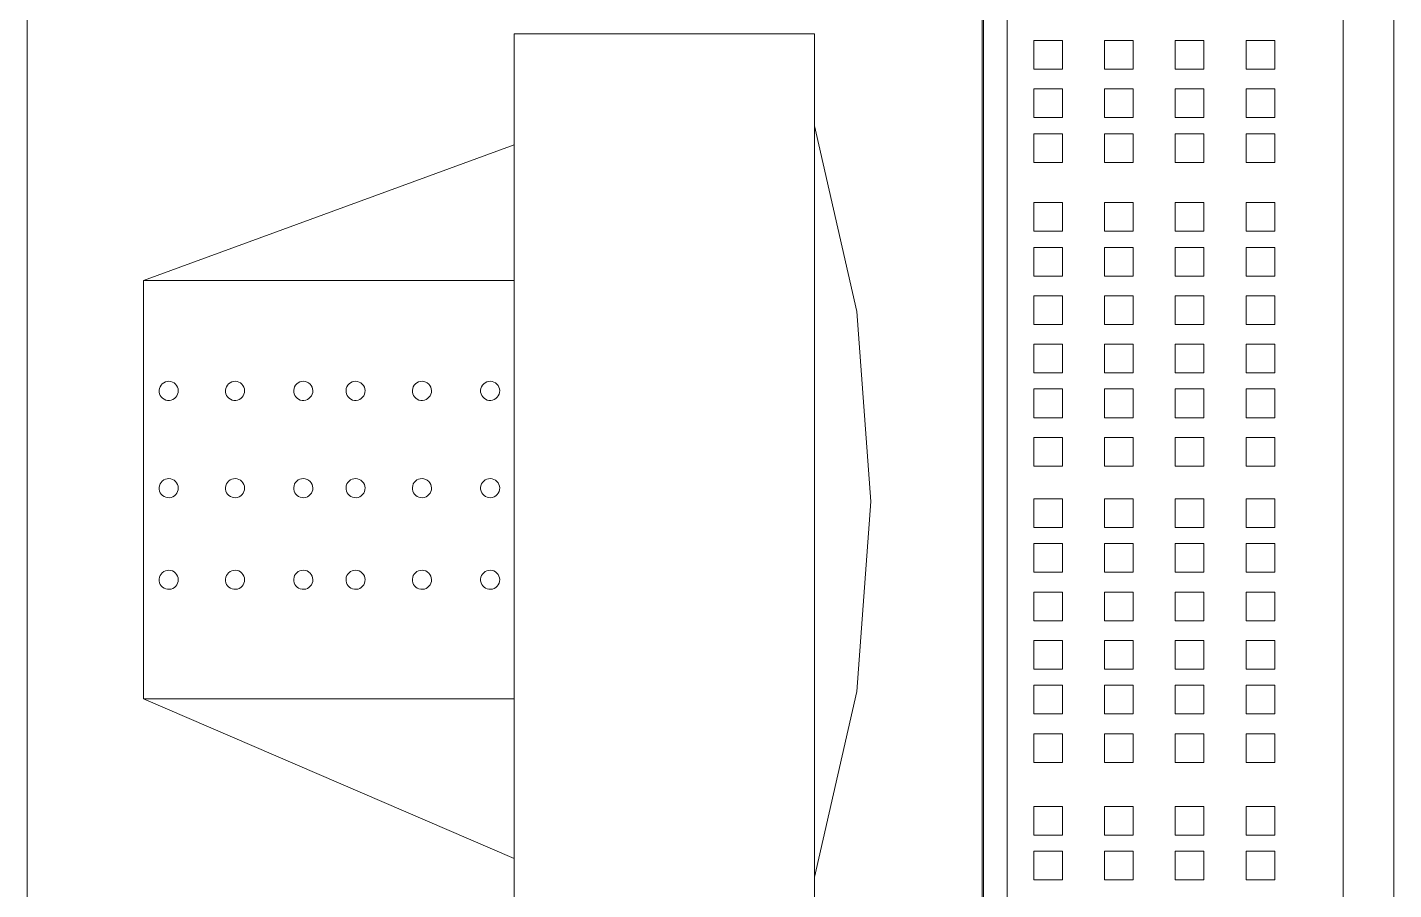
# Model space of a CAD drawing. Extents: x -42728 to 99010, y -18674 to 47645.
# Drawn here: x -13761 to -13046, y 25387 to 25838 of the extents above; entities that cross this region are included whole.
import ezdxf

# ---------------------------------------------------------------- set-up
doc = ezdxf.new("R2010")
doc.units = 0
doc.header["$LTSCALE"] = 100
doc.header["$MEASUREMENT"] = 0
doc.layers.add('1-门窗', color=3, linetype='CONTINUOUS')

msp = doc.modelspace()

# ---------------------------------------------------------------- linework, layer by layer
at = {"layer": '1-门窗', "lineweight": 13, "extrusion": (0, 0, -1)}
for p, q in [((-13760.77318, 26164.96224), (-13760.77318, 24964.96224)), ((-13260.77318, 24964.96224), (-13260.77318, 26164.96224)), ((-13261.583, 25980.37807), (-13261.583, 25246.49592)), ((-13046.38884, 25246.49592), (-13046.38884, 25980.37807)), ((-13248.40787, 25945.22203), (-13248.40787, 25279.45487)), ((-13072.7391, 25279.45487), (-13072.7391, 25945.22203)), ((-13506.29624, 25834.80956), (-13506.29624, 25354.28059)), ((-13349.14962, 25834.80956), (-13506.29624, 25834.80956)), ((-13349.14962, 25354.28059), (-13349.14962, 25834.80956)), ((-13234.55262, 25831.34455), (-13234.55262, 25816.34455)), ((-13219.55262, 25831.34455), (-13234.55262, 25831.34455)), ((-13219.55262, 25816.34455), (-13219.55262, 25831.34455)), ((-13197.55888, 25831.34455), (-13197.55888, 25816.34455)), ((-13182.55888, 25831.34455), (-13197.55888, 25831.34455)), ((-13182.55888, 25816.34455), (-13182.55888, 25831.34455)), ((-13160.56482, 25831.34455), (-13160.56482, 25816.34455)), ((-13145.56482, 25831.34455), (-13160.56482, 25831.34455)), ((-13145.56482, 25816.34455), (-13145.56482, 25831.34455)), ((-13123.57108, 25831.34455), (-13123.57108, 25816.34455)), ((-13108.57108, 25831.34455), (-13123.57108, 25831.34455)), ((-13108.57108, 25816.34455), (-13108.57108, 25831.34455)), ((-13234.55262, 25816.34455), (-13219.55262, 25816.34455)), ((-13197.55888, 25816.34455), (-13182.55888, 25816.34455)), ((-13160.56482, 25816.34455), (-13145.56482, 25816.34455)), ((-13123.57108, 25816.34455), (-13108.57108, 25816.34455)), ((-13219.55262, 25806.01709), (-13234.55262, 25806.01709)), ((-13234.55262, 25806.01709), (-13234.55262, 25791.01709)), ((-13219.55262, 25791.01709), (-13219.55262, 25806.01709)), ((-13197.55888, 25806.01709), (-13197.55888, 25791.01709)), ((-13182.55888, 25806.01709), (-13197.55888, 25806.01709)), ((-13182.55888, 25791.01709), (-13182.55888, 25806.01709)), ((-13145.56482, 25806.01709), (-13160.56482, 25806.01709)), ((-13160.56482, 25806.01709), (-13160.56482, 25791.01709)), ((-13145.56482, 25791.01709), (-13145.56482, 25806.01709)), ((-13108.57108, 25806.01709), (-13123.57108, 25806.01709)), ((-13123.57108, 25806.01709), (-13123.57108, 25791.01709)), ((-13108.57108, 25791.01709), (-13108.57108, 25806.01709)), ((-13234.55262, 25791.01709), (-13219.55262, 25791.01709)), ((-13197.55888, 25791.01709), (-13182.55888, 25791.01709)), ((-13160.56482, 25791.01709), (-13145.56482, 25791.01709)), ((-13123.57108, 25791.01709), (-13108.57108, 25791.01709)), ((-13219.55262, 25782.63785), (-13234.55262, 25782.63785)), ((-13234.55262, 25782.63785), (-13234.55262, 25767.63785)), ((-13219.55262, 25767.63785), (-13219.55262, 25782.63785)), ((-13197.55888, 25782.63785), (-13197.55888, 25767.63785)), ((-13182.55888, 25782.63785), (-13197.55888, 25782.63785)), ((-13182.55888, 25767.63785), (-13182.55888, 25782.63785)), ((-13145.56482, 25782.63785), (-13160.56482, 25782.63785)), ((-13160.56482, 25782.63785), (-13160.56482, 25767.63785)), ((-13145.56482, 25767.63785), (-13145.56482, 25782.63785)), ((-13108.57108, 25782.63785), (-13123.57108, 25782.63785)), ((-13123.57108, 25782.63785), (-13123.57108, 25767.63785)), ((-13108.57108, 25767.63785), (-13108.57108, 25782.63785)), ((-13700.11172, 25705.94002), (-13506.29624, 25776.80345)), ((-13234.55262, 25767.63785), (-13219.55262, 25767.63785)), ((-13197.55888, 25767.63785), (-13182.55888, 25767.63785)), ((-13160.56482, 25767.63785), (-13145.56482, 25767.63785)), ((-13123.57108, 25767.63785), (-13108.57108, 25767.63785)), ((-13219.55262, 25746.5945), (-13234.55262, 25746.5945)), ((-13234.55262, 25746.5945), (-13234.55262, 25731.5945)), ((-13219.55262, 25731.5945), (-13219.55262, 25746.5945)), ((-13197.55888, 25746.5945), (-13197.55888, 25731.5945)), ((-13182.55888, 25746.5945), (-13197.55888, 25746.5945)), ((-13182.55888, 25731.5945), (-13182.55888, 25746.5945)), ((-13145.56482, 25746.5945), (-13160.56482, 25746.5945)), ((-13160.56482, 25746.5945), (-13160.56482, 25731.5945)), ((-13145.56482, 25731.5945), (-13145.56482, 25746.5945)), ((-13108.57108, 25746.5945), (-13123.57108, 25746.5945)), ((-13123.57108, 25746.5945), (-13123.57108, 25731.5945)), ((-13108.57108, 25731.5945), (-13108.57108, 25746.5945)), ((-13234.55262, 25731.5945), (-13219.55262, 25731.5945)), ((-13197.55888, 25731.5945), (-13182.55888, 25731.5945)), ((-13160.56482, 25731.5945), (-13145.56482, 25731.5945)), ((-13123.57108, 25731.5945), (-13108.57108, 25731.5945)), ((-13219.55262, 25723.21525), (-13234.55262, 25723.21525)), ((-13234.55262, 25723.21525), (-13234.55262, 25708.21525)), ((-13219.55262, 25708.21525), (-13219.55262, 25723.21525)), ((-13182.55888, 25723.21525), (-13197.55888, 25723.21525)), ((-13197.55888, 25723.21525), (-13197.55888, 25708.21525)), ((-13182.55888, 25708.21525), (-13182.55888, 25723.21525)), ((-13145.56482, 25723.21525), (-13160.56482, 25723.21525)), ((-13160.56482, 25723.21525), (-13160.56482, 25708.21525)), ((-13145.56482, 25708.21525), (-13145.56482, 25723.21525)), ((-13108.57108, 25723.21525), (-13123.57108, 25723.21525)), ((-13123.57108, 25723.21525), (-13123.57108, 25708.21525)), ((-13108.57108, 25708.21525), (-13108.57108, 25723.21525)), ((-13506.29624, 25705.94002), (-13700.11172, 25705.94002)), ((-13700.11172, 25705.94002), (-13700.11172, 25487.17736)), ((-13234.55262, 25708.21525), (-13219.55262, 25708.21525)), ((-13197.55888, 25708.21525), (-13182.55888, 25708.21525)), ((-13160.56482, 25708.21525), (-13145.56482, 25708.21525)), ((-13123.57108, 25708.21525), (-13108.57108, 25708.21525)), ((-13219.55262, 25697.88755), (-13234.55262, 25697.88755)), ((-13234.55262, 25697.88755), (-13234.55262, 25682.88755)), ((-13219.55262, 25682.88755), (-13219.55262, 25697.88755)), ((-13182.55888, 25697.88755), (-13197.55888, 25697.88755)), ((-13197.55888, 25697.88755), (-13197.55888, 25682.88755)), ((-13182.55888, 25682.88755), (-13182.55888, 25697.88755)), ((-13145.56482, 25697.88755), (-13160.56482, 25697.88755)), ((-13160.56482, 25697.88755), (-13160.56482, 25682.88755)), ((-13145.56482, 25682.88755), (-13145.56482, 25697.88755)), ((-13108.57108, 25697.88755), (-13123.57108, 25697.88755)), ((-13123.57108, 25697.88755), (-13123.57108, 25682.88755)), ((-13108.57108, 25682.88755), (-13108.57108, 25697.88755)), ((-13234.55262, 25682.88755), (-13219.55262, 25682.88755)), ((-13197.55888, 25682.88755), (-13182.55888, 25682.88755)), ((-13160.56482, 25682.88755), (-13145.56482, 25682.88755)), ((-13123.57108, 25682.88755), (-13108.57108, 25682.88755)), ((-13219.55262, 25672.5601), (-13234.55262, 25672.5601)), ((-13234.55262, 25672.5601), (-13234.55262, 25657.5601)), ((-13219.55262, 25657.5601), (-13219.55262, 25672.5601)), ((-13197.55888, 25672.5601), (-13197.55888, 25657.5601)), ((-13182.55888, 25672.5601), (-13197.55888, 25672.5601)), ((-13182.55888, 25657.5601), (-13182.55888, 25672.5601)), ((-13145.56482, 25672.5601), (-13160.56482, 25672.5601)), ((-13160.56482, 25672.5601), (-13160.56482, 25657.5601)), ((-13145.56482, 25657.5601), (-13145.56482, 25672.5601)), ((-13108.57108, 25672.5601), (-13123.57108, 25672.5601)), ((-13123.57108, 25672.5601), (-13123.57108, 25657.5601)), ((-13108.57108, 25657.5601), (-13108.57108, 25672.5601)), ((-13234.55262, 25657.5601), (-13219.55262, 25657.5601)), ((-13197.55888, 25657.5601), (-13182.55888, 25657.5601)), ((-13160.56482, 25657.5601), (-13145.56482, 25657.5601)), ((-13123.57108, 25657.5601), (-13108.57108, 25657.5601)), ((-13691.69227, 25649.47294), (-13691.8499, 25648.53554)), ((-13691.8499, 25648.53554), (-13691.82728, 25647.58525)), ((-13691.82728, 25647.58525), (-13691.62523, 25646.65641)), ((-13691.36009, 25650.36357), (-13691.69227, 25649.47294)), ((-13691.62523, 25646.65641), (-13691.25104, 25645.7826)), ((-13690.86535, 25651.17524), (-13691.36009, 25650.36357)), ((-13690.22595, 25651.8786), (-13690.86535, 25651.17524)), ((-13689.46498, 25652.44825), (-13690.22595, 25651.8786)), ((-13688.60996, 25652.8636), (-13689.46498, 25652.44825)), ((-13687.69179, 25653.10962), (-13688.60996, 25652.8636)), ((-13686.74365, 25653.17743), (-13687.69179, 25653.10962)), ((-13685.79982, 25653.06458), (-13686.74365, 25653.17743)), ((-13684.89439, 25652.77515), (-13685.79982, 25653.06458)), ((-13684.06011, 25652.31959), (-13684.89439, 25652.77515)), ((-13683.32711, 25651.71438), (-13684.06011, 25652.31959)), ((-13682.7219, 25650.98139), (-13683.32711, 25651.71438)), ((-13682.26634, 25650.1471), (-13682.7219, 25650.98139)), ((-13682.59324, 25645.57651), (-13682.17789, 25646.43153)), ((-13681.97691, 25649.24167), (-13682.26634, 25650.1471)), ((-13682.17789, 25646.43153), (-13681.93187, 25647.3497)), ((-13681.86406, 25648.29784), (-13681.97691, 25649.24167)), ((-13681.93187, 25647.3497), (-13681.86406, 25648.29784)), ((-13657.00588, 25649.47294), (-13657.16352, 25648.53554)), ((-13657.16352, 25648.53554), (-13657.14089, 25647.58525)), ((-13657.14089, 25647.58525), (-13656.93884, 25646.65641)), ((-13656.6737, 25650.36357), (-13657.00588, 25649.47294)), ((-13656.93884, 25646.65641), (-13656.56465, 25645.7826)), ((-13656.17896, 25651.17524), (-13656.6737, 25650.36357)), ((-13655.53956, 25651.8786), (-13656.17896, 25651.17524)), ((-13654.77859, 25652.44825), (-13655.53956, 25651.8786)), ((-13653.92358, 25652.8636), (-13654.77859, 25652.44825)), ((-13653.00541, 25653.10962), (-13653.92358, 25652.8636)), ((-13652.05727, 25653.17743), (-13653.00541, 25653.10962)), ((-13651.11343, 25653.06458), (-13652.05727, 25653.17743)), ((-13650.208, 25652.77515), (-13651.11343, 25653.06458)), ((-13649.37372, 25652.31959), (-13650.208, 25652.77515)), ((-13648.64072, 25651.71438), (-13649.37372, 25652.31959)), ((-13648.03551, 25650.98139), (-13648.64072, 25651.71438)), ((-13647.57995, 25650.1471), (-13648.03551, 25650.98139)), ((-13647.90685, 25645.57651), (-13647.49151, 25646.43153)), ((-13647.29052, 25649.24167), (-13647.57995, 25650.1471)), ((-13647.49151, 25646.43153), (-13647.24548, 25647.3497)), ((-13647.17767, 25648.29784), (-13647.29052, 25649.24167)), ((-13647.24548, 25647.3497), (-13647.17767, 25648.29784)), ((-13621.34253, 25649.47294), (-13621.50016, 25648.53554)), ((-13621.50016, 25648.53554), (-13621.47754, 25647.58525)), ((-13621.47754, 25647.58525), (-13621.27548, 25646.65641)), ((-13621.01034, 25650.36357), (-13621.34253, 25649.47294)), ((-13621.27548, 25646.65641), (-13620.90129, 25645.7826)), ((-13620.51561, 25651.17524), (-13621.01034, 25650.36357)), ((-13619.8762, 25651.8786), (-13620.51561, 25651.17524)), ((-13619.11524, 25652.44825), (-13619.8762, 25651.8786)), ((-13618.26022, 25652.8636), (-13619.11524, 25652.44825)), ((-13617.34205, 25653.10962), (-13618.26022, 25652.8636)), ((-13616.39391, 25653.17743), (-13617.34205, 25653.10962)), ((-13615.45007, 25653.06458), (-13616.39391, 25653.17743)), ((-13614.54465, 25652.77515), (-13615.45007, 25653.06458)), ((-13613.71036, 25652.31959), (-13614.54465, 25652.77515)), ((-13612.97736, 25651.71438), (-13613.71036, 25652.31959)), ((-13612.37215, 25650.98139), (-13612.97736, 25651.71438)), ((-13611.9166, 25650.1471), (-13612.37215, 25650.98139)), ((-13612.24349, 25645.57651), (-13611.82815, 25646.43153)), ((-13611.62716, 25649.24167), (-13611.9166, 25650.1471)), ((-13611.82815, 25646.43153), (-13611.58213, 25647.3497)), ((-13611.51431, 25648.29784), (-13611.62716, 25649.24167)), ((-13611.58213, 25647.3497), (-13611.51431, 25648.29784)), ((-13593.98427, 25649.47294), (-13594.1419, 25648.53554)), ((-13594.1419, 25648.53554), (-13594.11928, 25647.58525)), ((-13594.11928, 25647.58525), (-13593.91722, 25646.65641)), ((-13593.65208, 25650.36357), (-13593.98427, 25649.47294)), ((-13593.91722, 25646.65641), (-13593.54304, 25645.7826)), ((-13593.15735, 25651.17524), (-13593.65208, 25650.36357)), ((-13592.51794, 25651.8786), (-13593.15735, 25651.17524)), ((-13591.75698, 25652.44825), (-13592.51794, 25651.8786)), ((-13590.90196, 25652.8636), (-13591.75698, 25652.44825)), ((-13589.98379, 25653.10962), (-13590.90196, 25652.8636)), ((-13589.03565, 25653.17743), (-13589.98379, 25653.10962)), ((-13588.09181, 25653.06458), (-13589.03565, 25653.17743)), ((-13587.18639, 25652.77515), (-13588.09181, 25653.06458)), ((-13586.3521, 25652.31959), (-13587.18639, 25652.77515)), ((-13585.61911, 25651.71438), (-13586.3521, 25652.31959)), ((-13585.01389, 25650.98139), (-13585.61911, 25651.71438)), ((-13584.55834, 25650.1471), (-13585.01389, 25650.98139)), ((-13584.88523, 25645.57651), (-13584.46989, 25646.43153)), ((-13584.26891, 25649.24167), (-13584.55834, 25650.1471)), ((-13584.46989, 25646.43153), (-13584.22387, 25647.3497)), ((-13584.15606, 25648.29784), (-13584.26891, 25649.24167)), ((-13584.22387, 25647.3497), (-13584.15606, 25648.29784)), ((-13559.29788, 25649.47294), (-13559.45551, 25648.53554)), ((-13559.45551, 25648.53554), (-13559.43289, 25647.58525)), ((-13559.43289, 25647.58525), (-13559.23084, 25646.65641)), ((-13558.96569, 25650.36357), (-13559.29788, 25649.47294)), ((-13559.23084, 25646.65641), (-13558.85665, 25645.7826)), ((-13558.47096, 25651.17524), (-13558.96569, 25650.36357)), ((-13557.83155, 25651.8786), (-13558.47096, 25651.17524)), ((-13557.07059, 25652.44825), (-13557.83155, 25651.8786)), ((-13556.21557, 25652.8636), (-13557.07059, 25652.44825)), ((-13555.2974, 25653.10962), (-13556.21557, 25652.8636)), ((-13554.34926, 25653.17743), (-13555.2974, 25653.10962)), ((-13553.40543, 25653.06458), (-13554.34926, 25653.17743)), ((-13552.5, 25652.77515), (-13553.40543, 25653.06458)), ((-13551.66571, 25652.31959), (-13552.5, 25652.77515)), ((-13550.93272, 25651.71438), (-13551.66571, 25652.31959)), ((-13550.32751, 25650.98139), (-13550.93272, 25651.71438)), ((-13549.87195, 25650.1471), (-13550.32751, 25650.98139)), ((-13550.19885, 25645.57651), (-13549.7835, 25646.43153)), ((-13549.58252, 25649.24167), (-13549.87195, 25650.1471)), ((-13549.7835, 25646.43153), (-13549.53748, 25647.3497)), ((-13549.46967, 25648.29784), (-13549.58252, 25649.24167)), ((-13549.53748, 25647.3497), (-13549.46967, 25648.29784)), ((-13523.63453, 25649.47294), (-13523.79216, 25648.53554)), ((-13523.79216, 25648.53554), (-13523.76954, 25647.58525)), ((-13523.76954, 25647.58525), (-13523.56748, 25646.65641)), ((-13523.30234, 25650.36357), (-13523.63453, 25649.47294)), ((-13523.56748, 25646.65641), (-13523.19329, 25645.7826)), ((-13522.8076, 25651.17524), (-13523.30234, 25650.36357)), ((-13522.1682, 25651.8786), (-13522.8076, 25651.17524)), ((-13521.40724, 25652.44825), (-13522.1682, 25651.8786)), ((-13520.55222, 25652.8636), (-13521.40724, 25652.44825)), ((-13519.63405, 25653.10962), (-13520.55222, 25652.8636)), ((-13518.68591, 25653.17743), (-13519.63405, 25653.10962)), ((-13517.74207, 25653.06458), (-13518.68591, 25653.17743)), ((-13516.83665, 25652.77515), (-13517.74207, 25653.06458)), ((-13516.00236, 25652.31959), (-13516.83665, 25652.77515)), ((-13515.26936, 25651.71438), (-13516.00236, 25652.31959)), ((-13514.66415, 25650.98139), (-13515.26936, 25651.71438)), ((-13514.20859, 25650.1471), (-13514.66415, 25650.98139)), ((-13514.53549, 25645.57651), (-13514.12015, 25646.43153)), ((-13513.91916, 25649.24167), (-13514.20859, 25650.1471)), ((-13514.12015, 25646.43153), (-13513.87412, 25647.3497)), ((-13513.80631, 25648.29784), (-13513.91916, 25649.24167)), ((-13513.87412, 25647.3497), (-13513.80631, 25648.29784)), ((-13219.55262, 25649.18085), (-13234.55262, 25649.18085)), ((-13234.55262, 25649.18085), (-13234.55262, 25634.18085)), ((-13219.55262, 25634.18085), (-13219.55262, 25649.18085)), ((-13197.55888, 25649.18085), (-13197.55888, 25634.18085)), ((-13182.55888, 25649.18085), (-13197.55888, 25649.18085)), ((-13182.55888, 25634.18085), (-13182.55888, 25649.18085)), ((-13145.56482, 25649.18085), (-13160.56482, 25649.18085)), ((-13160.56482, 25649.18085), (-13160.56482, 25634.18085)), ((-13145.56482, 25634.18085), (-13145.56482, 25649.18085)), ((-13108.57108, 25649.18085), (-13123.57108, 25649.18085)), ((-13123.57108, 25649.18085), (-13123.57108, 25634.18085)), ((-13108.57108, 25634.18085), (-13108.57108, 25649.18085)), ((-13691.25104, 25645.7826), (-13690.71824, 25644.9954)), ((-13690.71824, 25644.9954), (-13690.04609, 25644.32325)), ((-13690.04609, 25644.32325), (-13689.25889, 25643.79045)), ((-13689.25889, 25643.79045), (-13688.38508, 25643.41626)), ((-13688.38508, 25643.41626), (-13687.45624, 25643.21421)), ((-13687.45624, 25643.21421), (-13686.50595, 25643.19159)), ((-13686.50595, 25643.19159), (-13685.56855, 25643.34922)), ((-13685.56855, 25643.34922), (-13684.67792, 25643.68141)), ((-13684.67792, 25643.68141), (-13683.86626, 25644.17614)), ((-13683.86626, 25644.17614), (-13683.16289, 25644.81555)), ((-13683.16289, 25644.81555), (-13682.59324, 25645.57651)), ((-13656.56465, 25645.7826), (-13656.03185, 25644.9954)), ((-13656.03185, 25644.9954), (-13655.35971, 25644.32325)), ((-13655.35971, 25644.32325), (-13654.5725, 25643.79045)), ((-13654.5725, 25643.79045), (-13653.69869, 25643.41626)), ((-13653.69869, 25643.41626), (-13652.76985, 25643.21421)), ((-13652.76985, 25643.21421), (-13651.81956, 25643.19159)), ((-13651.81956, 25643.19159), (-13650.88216, 25643.34922)), ((-13650.88216, 25643.34922), (-13649.99153, 25643.68141)), ((-13649.99153, 25643.68141), (-13649.17987, 25644.17614)), ((-13649.17987, 25644.17614), (-13648.4765, 25644.81555)), ((-13648.4765, 25644.81555), (-13647.90685, 25645.57651)), ((-13620.90129, 25645.7826), (-13620.3685, 25644.9954)), ((-13620.3685, 25644.9954), (-13619.69635, 25644.32325)), ((-13619.69635, 25644.32325), (-13618.90914, 25643.79045)), ((-13618.90914, 25643.79045), (-13618.03533, 25643.41626)), ((-13618.03533, 25643.41626), (-13617.10649, 25643.21421)), ((-13617.10649, 25643.21421), (-13616.1562, 25643.19159)), ((-13616.1562, 25643.19159), (-13615.2188, 25643.34922)), ((-13615.2188, 25643.34922), (-13614.32818, 25643.68141)), ((-13614.32818, 25643.68141), (-13613.51651, 25644.17614)), ((-13613.51651, 25644.17614), (-13612.81314, 25644.81555)), ((-13612.81314, 25644.81555), (-13612.24349, 25645.57651)), ((-13593.54304, 25645.7826), (-13593.01024, 25644.9954)), ((-13593.01024, 25644.9954), (-13592.33809, 25644.32325)), ((-13592.33809, 25644.32325), (-13591.55089, 25643.79045)), ((-13591.55089, 25643.79045), (-13590.67707, 25643.41626)), ((-13590.67707, 25643.41626), (-13589.74824, 25643.21421)), ((-13589.74824, 25643.21421), (-13588.79794, 25643.19159)), ((-13588.79794, 25643.19159), (-13587.86055, 25643.34922)), ((-13587.86055, 25643.34922), (-13586.96992, 25643.68141)), ((-13586.96992, 25643.68141), (-13586.15825, 25644.17614)), ((-13586.15825, 25644.17614), (-13585.45488, 25644.81555)), ((-13585.45488, 25644.81555), (-13584.88523, 25645.57651)), ((-13558.85665, 25645.7826), (-13558.32385, 25644.9954)), ((-13558.32385, 25644.9954), (-13557.6517, 25644.32325)), ((-13557.6517, 25644.32325), (-13556.8645, 25643.79045)), ((-13556.8645, 25643.79045), (-13555.99068, 25643.41626)), ((-13555.99068, 25643.41626), (-13555.06185, 25643.21421)), ((-13555.06185, 25643.21421), (-13554.11156, 25643.19159)), ((-13554.11156, 25643.19159), (-13553.17416, 25643.34922)), ((-13553.17416, 25643.34922), (-13552.28353, 25643.68141)), ((-13552.28353, 25643.68141), (-13551.47186, 25644.17614)), ((-13551.47186, 25644.17614), (-13550.7685, 25644.81555)), ((-13550.7685, 25644.81555), (-13550.19885, 25645.57651)), ((-13523.19329, 25645.7826), (-13522.66049, 25644.9954)), ((-13522.66049, 25644.9954), (-13521.98835, 25644.32325)), ((-13521.98835, 25644.32325), (-13521.20114, 25643.79045)), ((-13521.20114, 25643.79045), (-13520.32733, 25643.41626)), ((-13520.32733, 25643.41626), (-13519.39849, 25643.21421)), ((-13519.39849, 25643.21421), (-13518.4482, 25643.19159)), ((-13518.4482, 25643.19159), (-13517.5108, 25643.34922)), ((-13517.5108, 25643.34922), (-13516.62017, 25643.68141)), ((-13516.62017, 25643.68141), (-13515.80851, 25644.17614)), ((-13515.80851, 25644.17614), (-13515.10514, 25644.81555)), ((-13515.10514, 25644.81555), (-13514.53549, 25645.57651)), ((-13234.55262, 25634.18085), (-13219.55262, 25634.18085)), ((-13197.55888, 25634.18085), (-13182.55888, 25634.18085)), ((-13160.56482, 25634.18085), (-13145.56482, 25634.18085)), ((-13123.57108, 25634.18085), (-13108.57108, 25634.18085)), ((-13219.55262, 25623.85315), (-13234.55262, 25623.85315)), ((-13234.55262, 25623.85315), (-13234.55262, 25608.85315)), ((-13219.55262, 25608.85315), (-13219.55262, 25623.85315)), ((-13197.55888, 25623.85315), (-13197.55888, 25608.85315)), ((-13182.55888, 25623.85315), (-13197.55888, 25623.85315)), ((-13182.55888, 25608.85315), (-13182.55888, 25623.85315)), ((-13145.56482, 25623.85315), (-13160.56482, 25623.85315)), ((-13160.56482, 25623.85315), (-13160.56482, 25608.85315)), ((-13145.56482, 25608.85315), (-13145.56482, 25623.85315)), ((-13108.57108, 25623.85315), (-13123.57108, 25623.85315)), ((-13123.57108, 25623.85315), (-13123.57108, 25608.85315)), ((-13108.57108, 25608.85315), (-13108.57108, 25623.85315)), ((-13234.55262, 25608.85315), (-13219.55262, 25608.85315)), ((-13197.55888, 25608.85315), (-13182.55888, 25608.85315)), ((-13160.56482, 25608.85315), (-13145.56482, 25608.85315)), ((-13123.57108, 25608.85315), (-13108.57108, 25608.85315)), ((-13691.69227, 25598.63257), (-13691.8499, 25597.69518)), ((-13691.8499, 25597.69518), (-13691.82728, 25596.74488)), ((-13691.82728, 25596.74488), (-13691.62523, 25595.81605)), ((-13691.36009, 25599.5232), (-13691.69227, 25598.63257)), ((-13690.86535, 25600.33487), (-13691.36009, 25599.5232)), ((-13690.22595, 25601.03824), (-13690.86535, 25600.33487)), ((-13689.46498, 25601.60789), (-13690.22595, 25601.03824)), ((-13688.60996, 25602.02323), (-13689.46498, 25601.60789)), ((-13687.69179, 25602.26925), (-13688.60996, 25602.02323)), ((-13686.74365, 25602.33706), (-13687.69179, 25602.26925)), ((-13685.79982, 25602.22421), (-13686.74365, 25602.33706)), ((-13684.89439, 25601.93478), (-13685.79982, 25602.22421)), ((-13684.06011, 25601.47923), (-13684.89439, 25601.93478)), ((-13683.32711, 25600.87401), (-13684.06011, 25601.47923)), ((-13682.7219, 25600.14102), (-13683.32711, 25600.87401)), ((-13682.26634, 25599.30673), (-13682.7219, 25600.14102)), ((-13681.97691, 25598.40131), (-13682.26634, 25599.30673)), ((-13682.17789, 25595.59116), (-13681.93187, 25596.50933)), ((-13681.86406, 25597.45747), (-13681.97691, 25598.40131)), ((-13681.93187, 25596.50933), (-13681.86406, 25597.45747)), ((-13657.00588, 25598.63257), (-13657.16352, 25597.69518)), ((-13657.16352, 25597.69518), (-13657.14089, 25596.74488)), ((-13657.14089, 25596.74488), (-13656.93884, 25595.81605)), ((-13656.6737, 25599.5232), (-13657.00588, 25598.63257)), ((-13656.17896, 25600.33487), (-13656.6737, 25599.5232)), ((-13655.53956, 25601.03824), (-13656.17896, 25600.33487)), ((-13654.77859, 25601.60789), (-13655.53956, 25601.03824)), ((-13653.92358, 25602.02323), (-13654.77859, 25601.60789)), ((-13653.00541, 25602.26925), (-13653.92358, 25602.02323)), ((-13652.05727, 25602.33706), (-13653.00541, 25602.26925)), ((-13651.11343, 25602.22421), (-13652.05727, 25602.33706)), ((-13650.208, 25601.93478), (-13651.11343, 25602.22421)), ((-13649.37372, 25601.47923), (-13650.208, 25601.93478)), ((-13648.64072, 25600.87401), (-13649.37372, 25601.47923)), ((-13648.03551, 25600.14102), (-13648.64072, 25600.87401)), ((-13647.57995, 25599.30673), (-13648.03551, 25600.14102)), ((-13647.29052, 25598.40131), (-13647.57995, 25599.30673)), ((-13647.49151, 25595.59116), (-13647.24548, 25596.50933)), ((-13647.17767, 25597.45747), (-13647.29052, 25598.40131)), ((-13647.24548, 25596.50933), (-13647.17767, 25597.45747)), ((-13621.34253, 25598.63257), (-13621.50016, 25597.69518)), ((-13621.50016, 25597.69518), (-13621.47754, 25596.74488)), ((-13621.47754, 25596.74488), (-13621.27548, 25595.81605)), ((-13621.01034, 25599.5232), (-13621.34253, 25598.63257)), ((-13620.51561, 25600.33487), (-13621.01034, 25599.5232)), ((-13619.8762, 25601.03824), (-13620.51561, 25600.33487)), ((-13619.11524, 25601.60789), (-13619.8762, 25601.03824)), ((-13618.26022, 25602.02323), (-13619.11524, 25601.60789)), ((-13617.34205, 25602.26925), (-13618.26022, 25602.02323)), ((-13616.39391, 25602.33706), (-13617.34205, 25602.26925)), ((-13615.45007, 25602.22421), (-13616.39391, 25602.33706)), ((-13614.54465, 25601.93478), (-13615.45007, 25602.22421)), ((-13613.71036, 25601.47923), (-13614.54465, 25601.93478)), ((-13612.97736, 25600.87401), (-13613.71036, 25601.47923)), ((-13612.37215, 25600.14102), (-13612.97736, 25600.87401)), ((-13611.9166, 25599.30673), (-13612.37215, 25600.14102)), ((-13611.62716, 25598.40131), (-13611.9166, 25599.30673)), ((-13611.82815, 25595.59116), (-13611.58213, 25596.50933)), ((-13611.51431, 25597.45747), (-13611.62716, 25598.40131)), ((-13611.58213, 25596.50933), (-13611.51431, 25597.45747)), ((-13593.98427, 25598.63257), (-13594.1419, 25597.69518)), ((-13594.1419, 25597.69518), (-13594.11928, 25596.74488)), ((-13594.11928, 25596.74488), (-13593.91722, 25595.81605)), ((-13593.65208, 25599.5232), (-13593.98427, 25598.63257)), ((-13593.15735, 25600.33487), (-13593.65208, 25599.5232)), ((-13592.51794, 25601.03824), (-13593.15735, 25600.33487)), ((-13591.75698, 25601.60789), (-13592.51794, 25601.03824)), ((-13590.90196, 25602.02323), (-13591.75698, 25601.60789)), ((-13589.98379, 25602.26925), (-13590.90196, 25602.02323)), ((-13589.03565, 25602.33706), (-13589.98379, 25602.26925)), ((-13588.09181, 25602.22421), (-13589.03565, 25602.33706)), ((-13587.18639, 25601.93478), (-13588.09181, 25602.22421)), ((-13586.3521, 25601.47923), (-13587.18639, 25601.93478)), ((-13585.61911, 25600.87401), (-13586.3521, 25601.47923)), ((-13585.01389, 25600.14102), (-13585.61911, 25600.87401)), ((-13584.55834, 25599.30673), (-13585.01389, 25600.14102)), ((-13584.26891, 25598.40131), (-13584.55834, 25599.30673)), ((-13584.46989, 25595.59116), (-13584.22387, 25596.50933)), ((-13584.15606, 25597.45747), (-13584.26891, 25598.40131)), ((-13584.22387, 25596.50933), (-13584.15606, 25597.45747)), ((-13559.29788, 25598.63257), (-13559.45551, 25597.69518)), ((-13559.45551, 25597.69518), (-13559.43289, 25596.74488)), ((-13559.43289, 25596.74488), (-13559.23084, 25595.81605)), ((-13558.96569, 25599.5232), (-13559.29788, 25598.63257)), ((-13558.47096, 25600.33487), (-13558.96569, 25599.5232)), ((-13557.83155, 25601.03824), (-13558.47096, 25600.33487)), ((-13557.07059, 25601.60789), (-13557.83155, 25601.03824)), ((-13556.21557, 25602.02323), (-13557.07059, 25601.60789)), ((-13555.2974, 25602.26925), (-13556.21557, 25602.02323)), ((-13554.34926, 25602.33706), (-13555.2974, 25602.26925)), ((-13553.40543, 25602.22421), (-13554.34926, 25602.33706)), ((-13552.5, 25601.93478), (-13553.40543, 25602.22421)), ((-13551.66571, 25601.47923), (-13552.5, 25601.93478)), ((-13550.93272, 25600.87401), (-13551.66571, 25601.47923)), ((-13550.32751, 25600.14102), (-13550.93272, 25600.87401)), ((-13549.87195, 25599.30673), (-13550.32751, 25600.14102)), ((-13549.58252, 25598.40131), (-13549.87195, 25599.30673)), ((-13549.7835, 25595.59116), (-13549.53748, 25596.50933)), ((-13549.46967, 25597.45747), (-13549.58252, 25598.40131)), ((-13549.53748, 25596.50933), (-13549.46967, 25597.45747)), ((-13523.63453, 25598.63257), (-13523.79216, 25597.69518)), ((-13523.79216, 25597.69518), (-13523.76954, 25596.74488)), ((-13523.76954, 25596.74488), (-13523.56748, 25595.81605)), ((-13523.30234, 25599.5232), (-13523.63453, 25598.63257)), ((-13522.8076, 25600.33487), (-13523.30234, 25599.5232)), ((-13522.1682, 25601.03824), (-13522.8076, 25600.33487)), ((-13521.40724, 25601.60789), (-13522.1682, 25601.03824)), ((-13520.55222, 25602.02323), (-13521.40724, 25601.60789)), ((-13519.63405, 25602.26925), (-13520.55222, 25602.02323)), ((-13518.68591, 25602.33706), (-13519.63405, 25602.26925)), ((-13517.74207, 25602.22421), (-13518.68591, 25602.33706)), ((-13516.83665, 25601.93478), (-13517.74207, 25602.22421)), ((-13516.00236, 25601.47923), (-13516.83665, 25601.93478)), ((-13515.26936, 25600.87401), (-13516.00236, 25601.47923)), ((-13514.66415, 25600.14102), (-13515.26936, 25600.87401)), ((-13514.20859, 25599.30673), (-13514.66415, 25600.14102)), ((-13513.91916, 25598.40131), (-13514.20859, 25599.30673)), ((-13514.12015, 25595.59116), (-13513.87412, 25596.50933)), ((-13513.80631, 25597.45747), (-13513.91916, 25598.40131)), ((-13513.87412, 25596.50933), (-13513.80631, 25597.45747)), ((-13691.62523, 25595.81605), (-13691.25104, 25594.94223)), ((-13691.25104, 25594.94223), (-13690.71824, 25594.15503)), ((-13690.71824, 25594.15503), (-13690.04609, 25593.48288)), ((-13690.04609, 25593.48288), (-13689.25889, 25592.95008)), ((-13689.25889, 25592.95008), (-13688.38508, 25592.5759)), ((-13688.38508, 25592.5759), (-13687.45624, 25592.37384)), ((-13687.45624, 25592.37384), (-13686.50595, 25592.35122)), ((-13686.50595, 25592.35122), (-13685.56855, 25592.50885)), ((-13685.56855, 25592.50885), (-13684.67792, 25592.84104)), ((-13684.67792, 25592.84104), (-13683.86626, 25593.33577)), ((-13683.86626, 25593.33577), (-13683.16289, 25593.97518)), ((-13683.16289, 25593.97518), (-13682.59324, 25594.73614)), ((-13682.59324, 25594.73614), (-13682.17789, 25595.59116)), ((-13656.93884, 25595.81605), (-13656.56465, 25594.94223)), ((-13656.56465, 25594.94223), (-13656.03185, 25594.15503)), ((-13656.03185, 25594.15503), (-13655.35971, 25593.48288)), ((-13655.35971, 25593.48288), (-13654.5725, 25592.95008)), ((-13654.5725, 25592.95008), (-13653.69869, 25592.5759)), ((-13653.69869, 25592.5759), (-13652.76985, 25592.37384)), ((-13652.76985, 25592.37384), (-13651.81956, 25592.35122)), ((-13651.81956, 25592.35122), (-13650.88216, 25592.50885)), ((-13650.88216, 25592.50885), (-13649.99153, 25592.84104)), ((-13649.99153, 25592.84104), (-13649.17987, 25593.33577)), ((-13649.17987, 25593.33577), (-13648.4765, 25593.97518)), ((-13648.4765, 25593.97518), (-13647.90685, 25594.73614)), ((-13647.90685, 25594.73614), (-13647.49151, 25595.59116)), ((-13621.27548, 25595.81605), (-13620.90129, 25594.94223)), ((-13620.90129, 25594.94223), (-13620.3685, 25594.15503)), ((-13620.3685, 25594.15503), (-13619.69635, 25593.48288)), ((-13619.69635, 25593.48288), (-13618.90914, 25592.95008)), ((-13618.90914, 25592.95008), (-13618.03533, 25592.5759)), ((-13618.03533, 25592.5759), (-13617.10649, 25592.37384)), ((-13617.10649, 25592.37384), (-13616.1562, 25592.35122)), ((-13616.1562, 25592.35122), (-13615.2188, 25592.50885)), ((-13615.2188, 25592.50885), (-13614.32818, 25592.84104)), ((-13614.32818, 25592.84104), (-13613.51651, 25593.33577)), ((-13613.51651, 25593.33577), (-13612.81314, 25593.97518)), ((-13612.81314, 25593.97518), (-13612.24349, 25594.73614)), ((-13612.24349, 25594.73614), (-13611.82815, 25595.59116)), ((-13593.91722, 25595.81605), (-13593.54304, 25594.94223)), ((-13593.54304, 25594.94223), (-13593.01024, 25594.15503)), ((-13593.01024, 25594.15503), (-13592.33809, 25593.48288)), ((-13592.33809, 25593.48288), (-13591.55089, 25592.95008)), ((-13591.55089, 25592.95008), (-13590.67707, 25592.5759)), ((-13590.67707, 25592.5759), (-13589.74824, 25592.37384)), ((-13589.74824, 25592.37384), (-13588.79794, 25592.35122)), ((-13588.79794, 25592.35122), (-13587.86055, 25592.50885)), ((-13587.86055, 25592.50885), (-13586.96992, 25592.84104)), ((-13586.96992, 25592.84104), (-13586.15825, 25593.33577)), ((-13586.15825, 25593.33577), (-13585.45488, 25593.97518)), ((-13585.45488, 25593.97518), (-13584.88523, 25594.73614)), ((-13584.88523, 25594.73614), (-13584.46989, 25595.59116)), ((-13559.23084, 25595.81605), (-13558.85665, 25594.94223)), ((-13558.85665, 25594.94223), (-13558.32385, 25594.15503)), ((-13558.32385, 25594.15503), (-13557.6517, 25593.48288)), ((-13557.6517, 25593.48288), (-13556.8645, 25592.95008)), ((-13556.8645, 25592.95008), (-13555.99068, 25592.5759)), ((-13555.99068, 25592.5759), (-13555.06185, 25592.37384)), ((-13555.06185, 25592.37384), (-13554.11156, 25592.35122)), ((-13554.11156, 25592.35122), (-13553.17416, 25592.50885)), ((-13553.17416, 25592.50885), (-13552.28353, 25592.84104)), ((-13552.28353, 25592.84104), (-13551.47186, 25593.33577)), ((-13551.47186, 25593.33577), (-13550.7685, 25593.97518)), ((-13550.7685, 25593.97518), (-13550.19885, 25594.73614)), ((-13550.19885, 25594.73614), (-13549.7835, 25595.59116)), ((-13523.56748, 25595.81605), (-13523.19329, 25594.94223)), ((-13523.19329, 25594.94223), (-13522.66049, 25594.15503)), ((-13522.66049, 25594.15503), (-13521.98835, 25593.48288)), ((-13521.98835, 25593.48288), (-13521.20114, 25592.95008)), ((-13521.20114, 25592.95008), (-13520.32733, 25592.5759)), ((-13520.32733, 25592.5759), (-13519.39849, 25592.37384)), ((-13519.39849, 25592.37384), (-13518.4482, 25592.35122)), ((-13518.4482, 25592.35122), (-13517.5108, 25592.50885)), ((-13517.5108, 25592.50885), (-13516.62017, 25592.84104)), ((-13516.62017, 25592.84104), (-13515.80851, 25593.33577)), ((-13515.80851, 25593.33577), (-13515.10514, 25593.97518)), ((-13515.10514, 25593.97518), (-13514.53549, 25594.73614)), ((-13514.53549, 25594.73614), (-13514.12015, 25595.59116)), ((-13234.55262, 25591.70621), (-13234.55262, 25576.70621)), ((-13219.55262, 25591.70621), (-13234.55262, 25591.70621)), ((-13219.55262, 25576.70621), (-13219.55262, 25591.70621)), ((-13197.55888, 25591.70621), (-13197.55888, 25576.70621)), ((-13182.55888, 25591.70621), (-13197.55888, 25591.70621)), ((-13182.55888, 25576.70621), (-13182.55888, 25591.70621)), ((-13160.56482, 25591.70621), (-13160.56482, 25576.70621)), ((-13145.56482, 25591.70621), (-13160.56482, 25591.70621)), ((-13145.56482, 25576.70621), (-13145.56482, 25591.70621)), ((-13123.57108, 25591.70621), (-13123.57108, 25576.70621)), ((-13108.57108, 25591.70621), (-13123.57108, 25591.70621)), ((-13108.57108, 25576.70621), (-13108.57108, 25591.70621)), ((-13234.55262, 25576.70621), (-13219.55262, 25576.70621)), ((-13197.55888, 25576.70621), (-13182.55888, 25576.70621)), ((-13160.56482, 25576.70621), (-13145.56482, 25576.70621)), ((-13123.57108, 25576.70621), (-13108.57108, 25576.70621)), ((-13219.55262, 25568.32696), (-13234.55262, 25568.32696)), ((-13234.55262, 25568.32696), (-13234.55262, 25553.32696)), ((-13219.55262, 25553.32696), (-13219.55262, 25568.32696)), ((-13182.55888, 25568.32696), (-13197.55888, 25568.32696)), ((-13197.55888, 25568.32696), (-13197.55888, 25553.32696)), ((-13182.55888, 25553.32696), (-13182.55888, 25568.32696)), ((-13145.56482, 25568.32696), (-13160.56482, 25568.32696)), ((-13160.56482, 25568.32696), (-13160.56482, 25553.32696)), ((-13145.56482, 25553.32696), (-13145.56482, 25568.32696)), ((-13108.57108, 25568.32696), (-13123.57108, 25568.32696)), ((-13123.57108, 25568.32696), (-13123.57108, 25553.32696)), ((-13108.57108, 25553.32696), (-13108.57108, 25568.32696)), ((-13689.46498, 25553.70068), (-13690.22595, 25553.13103)), ((-13688.60996, 25554.11602), (-13689.46498, 25553.70068)), ((-13687.69179, 25554.36204), (-13688.60996, 25554.11602)), ((-13686.74365, 25554.42986), (-13687.69179, 25554.36204)), ((-13685.79982, 25554.31701), (-13686.74365, 25554.42986)), ((-13684.89439, 25554.02757), (-13685.79982, 25554.31701)), ((-13684.06011, 25553.57202), (-13684.89439, 25554.02757)), ((-13683.32711, 25552.96681), (-13684.06011, 25553.57202)), ((-13654.77859, 25553.70068), (-13655.53956, 25553.13103)), ((-13653.92358, 25554.11602), (-13654.77859, 25553.70068)), ((-13653.00541, 25554.36204), (-13653.92358, 25554.11602)), ((-13652.05727, 25554.42986), (-13653.00541, 25554.36204)), ((-13651.11343, 25554.31701), (-13652.05727, 25554.42986)), ((-13650.208, 25554.02757), (-13651.11343, 25554.31701)), ((-13649.37372, 25553.57202), (-13650.208, 25554.02757)), ((-13648.64072, 25552.96681), (-13649.37372, 25553.57202)), ((-13619.11524, 25553.70068), (-13619.8762, 25553.13103)), ((-13618.26022, 25554.11602), (-13619.11524, 25553.70068)), ((-13617.34205, 25554.36204), (-13618.26022, 25554.11602)), ((-13616.39391, 25554.42986), (-13617.34205, 25554.36204)), ((-13615.45007, 25554.31701), (-13616.39391, 25554.42986)), ((-13614.54465, 25554.02757), (-13615.45007, 25554.31701)), ((-13613.71036, 25553.57202), (-13614.54465, 25554.02757)), ((-13612.97736, 25552.96681), (-13613.71036, 25553.57202)), ((-13591.75698, 25553.70068), (-13592.51794, 25553.13103)), ((-13590.90196, 25554.11602), (-13591.75698, 25553.70068)), ((-13589.98379, 25554.36204), (-13590.90196, 25554.11602)), ((-13589.03565, 25554.42986), (-13589.98379, 25554.36204)), ((-13588.09181, 25554.31701), (-13589.03565, 25554.42986)), ((-13587.18639, 25554.02757), (-13588.09181, 25554.31701)), ((-13586.3521, 25553.57202), (-13587.18639, 25554.02757)), ((-13585.61911, 25552.96681), (-13586.3521, 25553.57202)), ((-13557.07059, 25553.70068), (-13557.83155, 25553.13103)), ((-13556.21557, 25554.11602), (-13557.07059, 25553.70068)), ((-13555.2974, 25554.36204), (-13556.21557, 25554.11602)), ((-13554.34926, 25554.42986), (-13555.2974, 25554.36204)), ((-13553.40543, 25554.31701), (-13554.34926, 25554.42986)), ((-13552.5, 25554.02757), (-13553.40543, 25554.31701)), ((-13551.66571, 25553.57202), (-13552.5, 25554.02757)), ((-13550.93272, 25552.96681), (-13551.66571, 25553.57202)), ((-13521.40724, 25553.70068), (-13522.1682, 25553.13103)), ((-13520.55222, 25554.11602), (-13521.40724, 25553.70068)), ((-13519.63405, 25554.36204), (-13520.55222, 25554.11602)), ((-13518.68591, 25554.42986), (-13519.63405, 25554.36204)), ((-13517.74207, 25554.31701), (-13518.68591, 25554.42986)), ((-13516.83665, 25554.02757), (-13517.74207, 25554.31701)), ((-13516.00236, 25553.57202), (-13516.83665, 25554.02757)), ((-13515.26936, 25552.96681), (-13516.00236, 25553.57202)), ((-13691.69227, 25550.72537), (-13691.8499, 25549.78797)), ((-13691.8499, 25549.78797), (-13691.82728, 25548.83768)), ((-13691.82728, 25548.83768), (-13691.62523, 25547.90884)), ((-13691.36009, 25551.61599), (-13691.69227, 25550.72537)), ((-13691.62523, 25547.90884), (-13691.25104, 25547.03503)), ((-13690.86535, 25552.42766), (-13691.36009, 25551.61599)), ((-13691.25104, 25547.03503), (-13690.71824, 25546.24782)), ((-13690.22595, 25553.13103), (-13690.86535, 25552.42766)), ((-13682.7219, 25552.23381), (-13683.32711, 25552.96681)), ((-13683.16289, 25546.06797), (-13682.59324, 25546.82893)), ((-13682.26634, 25551.39952), (-13682.7219, 25552.23381)), ((-13682.59324, 25546.82893), (-13682.17789, 25547.68395)), ((-13681.97691, 25550.4941), (-13682.26634, 25551.39952)), ((-13682.17789, 25547.68395), (-13681.93187, 25548.60212)), ((-13681.86406, 25549.55026), (-13681.97691, 25550.4941)), ((-13681.93187, 25548.60212), (-13681.86406, 25549.55026)), ((-13657.00588, 25550.72537), (-13657.16352, 25549.78797)), ((-13657.16352, 25549.78797), (-13657.14089, 25548.83768)), ((-13657.14089, 25548.83768), (-13656.93884, 25547.90884)), ((-13656.6737, 25551.61599), (-13657.00588, 25550.72537)), ((-13656.93884, 25547.90884), (-13656.56465, 25547.03503)), ((-13656.17896, 25552.42766), (-13656.6737, 25551.61599)), ((-13656.56465, 25547.03503), (-13656.03185, 25546.24782)), ((-13655.53956, 25553.13103), (-13656.17896, 25552.42766)), ((-13648.03551, 25552.23381), (-13648.64072, 25552.96681)), ((-13648.4765, 25546.06797), (-13647.90685, 25546.82893)), ((-13647.57995, 25551.39952), (-13648.03551, 25552.23381)), ((-13647.90685, 25546.82893), (-13647.49151, 25547.68395)), ((-13647.29052, 25550.4941), (-13647.57995, 25551.39952)), ((-13647.49151, 25547.68395), (-13647.24548, 25548.60212)), ((-13647.17767, 25549.55026), (-13647.29052, 25550.4941)), ((-13647.24548, 25548.60212), (-13647.17767, 25549.55026)), ((-13621.34253, 25550.72537), (-13621.50016, 25549.78797)), ((-13621.50016, 25549.78797), (-13621.47754, 25548.83768)), ((-13621.47754, 25548.83768), (-13621.27548, 25547.90884)), ((-13621.01034, 25551.61599), (-13621.34253, 25550.72537)), ((-13621.27548, 25547.90884), (-13620.90129, 25547.03503)), ((-13620.51561, 25552.42766), (-13621.01034, 25551.61599)), ((-13620.90129, 25547.03503), (-13620.3685, 25546.24782)), ((-13619.8762, 25553.13103), (-13620.51561, 25552.42766)), ((-13612.37215, 25552.23381), (-13612.97736, 25552.96681)), ((-13612.81314, 25546.06797), (-13612.24349, 25546.82893)), ((-13611.9166, 25551.39952), (-13612.37215, 25552.23381)), ((-13612.24349, 25546.82893), (-13611.82815, 25547.68395)), ((-13611.62716, 25550.4941), (-13611.9166, 25551.39952)), ((-13611.82815, 25547.68395), (-13611.58213, 25548.60212)), ((-13611.51431, 25549.55026), (-13611.62716, 25550.4941)), ((-13611.58213, 25548.60212), (-13611.51431, 25549.55026)), ((-13593.98427, 25550.72537), (-13594.1419, 25549.78797)), ((-13594.1419, 25549.78797), (-13594.11928, 25548.83768)), ((-13594.11928, 25548.83768), (-13593.91722, 25547.90884)), ((-13593.65208, 25551.61599), (-13593.98427, 25550.72537)), ((-13593.91722, 25547.90884), (-13593.54304, 25547.03503)), ((-13593.15735, 25552.42766), (-13593.65208, 25551.61599)), ((-13593.54304, 25547.03503), (-13593.01024, 25546.24782)), ((-13592.51794, 25553.13103), (-13593.15735, 25552.42766)), ((-13585.01389, 25552.23381), (-13585.61911, 25552.96681)), ((-13585.45488, 25546.06797), (-13584.88523, 25546.82893)), ((-13584.55834, 25551.39952), (-13585.01389, 25552.23381)), ((-13584.88523, 25546.82893), (-13584.46989, 25547.68395)), ((-13584.26891, 25550.4941), (-13584.55834, 25551.39952)), ((-13584.46989, 25547.68395), (-13584.22387, 25548.60212)), ((-13584.15606, 25549.55026), (-13584.26891, 25550.4941)), ((-13584.22387, 25548.60212), (-13584.15606, 25549.55026)), ((-13559.29788, 25550.72537), (-13559.45551, 25549.78797)), ((-13559.45551, 25549.78797), (-13559.43289, 25548.83768)), ((-13559.43289, 25548.83768), (-13559.23084, 25547.90884)), ((-13558.96569, 25551.61599), (-13559.29788, 25550.72537)), ((-13559.23084, 25547.90884), (-13558.85665, 25547.03503)), ((-13558.47096, 25552.42766), (-13558.96569, 25551.61599)), ((-13558.85665, 25547.03503), (-13558.32385, 25546.24782)), ((-13557.83155, 25553.13103), (-13558.47096, 25552.42766)), ((-13550.32751, 25552.23381), (-13550.93272, 25552.96681)), ((-13550.7685, 25546.06797), (-13550.19885, 25546.82893)), ((-13549.87195, 25551.39952), (-13550.32751, 25552.23381)), ((-13550.19885, 25546.82893), (-13549.7835, 25547.68395)), ((-13549.58252, 25550.4941), (-13549.87195, 25551.39952)), ((-13549.7835, 25547.68395), (-13549.53748, 25548.60212)), ((-13549.46967, 25549.55026), (-13549.58252, 25550.4941)), ((-13549.53748, 25548.60212), (-13549.46967, 25549.55026)), ((-13523.63453, 25550.72537), (-13523.79216, 25549.78797)), ((-13523.79216, 25549.78797), (-13523.76954, 25548.83768)), ((-13523.76954, 25548.83768), (-13523.56748, 25547.90884)), ((-13523.30234, 25551.61599), (-13523.63453, 25550.72537)), ((-13523.56748, 25547.90884), (-13523.19329, 25547.03503)), ((-13522.8076, 25552.42766), (-13523.30234, 25551.61599)), ((-13523.19329, 25547.03503), (-13522.66049, 25546.24782)), ((-13522.1682, 25553.13103), (-13522.8076, 25552.42766)), ((-13514.66415, 25552.23381), (-13515.26936, 25552.96681)), ((-13515.10514, 25546.06797), (-13514.53549, 25546.82893)), ((-13514.20859, 25551.39952), (-13514.66415, 25552.23381)), ((-13514.53549, 25546.82893), (-13514.12015, 25547.68395)), ((-13513.91916, 25550.4941), (-13514.20859, 25551.39952)), ((-13514.12015, 25547.68395), (-13513.87412, 25548.60212)), ((-13513.80631, 25549.55026), (-13513.91916, 25550.4941)), ((-13513.87412, 25548.60212), (-13513.80631, 25549.55026)), ((-13234.55262, 25553.32696), (-13219.55262, 25553.32696)), ((-13197.55888, 25553.32696), (-13182.55888, 25553.32696)), ((-13160.56482, 25553.32696), (-13145.56482, 25553.32696)), ((-13123.57108, 25553.32696), (-13108.57108, 25553.32696)), ((-13690.71824, 25546.24782), (-13690.04609, 25545.57567)), ((-13690.04609, 25545.57567), (-13689.25889, 25545.04288)), ((-13689.25889, 25545.04288), (-13688.38508, 25544.66869)), ((-13688.38508, 25544.66869), (-13687.45624, 25544.46663)), ((-13687.45624, 25544.46663), (-13686.50595, 25544.44401)), ((-13686.50595, 25544.44401), (-13685.56855, 25544.60164)), ((-13685.56855, 25544.60164), (-13684.67792, 25544.93383)), ((-13684.67792, 25544.93383), (-13683.86626, 25545.42857)), ((-13683.86626, 25545.42857), (-13683.16289, 25546.06797)), ((-13656.03185, 25546.24782), (-13655.35971, 25545.57567)), ((-13655.35971, 25545.57567), (-13654.5725, 25545.04288)), ((-13654.5725, 25545.04288), (-13653.69869, 25544.66869)), ((-13653.69869, 25544.66869), (-13652.76985, 25544.46663)), ((-13652.76985, 25544.46663), (-13651.81956, 25544.44401)), ((-13651.81956, 25544.44401), (-13650.88216, 25544.60164)), ((-13650.88216, 25544.60164), (-13649.99153, 25544.93383)), ((-13649.99153, 25544.93383), (-13649.17987, 25545.42857)), ((-13649.17987, 25545.42857), (-13648.4765, 25546.06797)), ((-13620.3685, 25546.24782), (-13619.69635, 25545.57567)), ((-13619.69635, 25545.57567), (-13618.90914, 25545.04288)), ((-13618.90914, 25545.04288), (-13618.03533, 25544.66869)), ((-13618.03533, 25544.66869), (-13617.10649, 25544.46663)), ((-13617.10649, 25544.46663), (-13616.1562, 25544.44401)), ((-13616.1562, 25544.44401), (-13615.2188, 25544.60164)), ((-13615.2188, 25544.60164), (-13614.32818, 25544.93383)), ((-13614.32818, 25544.93383), (-13613.51651, 25545.42857)), ((-13613.51651, 25545.42857), (-13612.81314, 25546.06797)), ((-13593.01024, 25546.24782), (-13592.33809, 25545.57567)), ((-13592.33809, 25545.57567), (-13591.55089, 25545.04288)), ((-13591.55089, 25545.04288), (-13590.67707, 25544.66869)), ((-13590.67707, 25544.66869), (-13589.74824, 25544.46663)), ((-13589.74824, 25544.46663), (-13588.79794, 25544.44401)), ((-13588.79794, 25544.44401), (-13587.86055, 25544.60164)), ((-13587.86055, 25544.60164), (-13586.96992, 25544.93383)), ((-13586.96992, 25544.93383), (-13586.15825, 25545.42857)), ((-13586.15825, 25545.42857), (-13585.45488, 25546.06797)), ((-13558.32385, 25546.24782), (-13557.6517, 25545.57567)), ((-13557.6517, 25545.57567), (-13556.8645, 25545.04288)), ((-13556.8645, 25545.04288), (-13555.99068, 25544.66869)), ((-13555.99068, 25544.66869), (-13555.06185, 25544.46663)), ((-13555.06185, 25544.46663), (-13554.11156, 25544.44401)), ((-13554.11156, 25544.44401), (-13553.17416, 25544.60164)), ((-13553.17416, 25544.60164), (-13552.28353, 25544.93383)), ((-13552.28353, 25544.93383), (-13551.47186, 25545.42857)), ((-13551.47186, 25545.42857), (-13550.7685, 25546.06797)), ((-13522.66049, 25546.24782), (-13521.98835, 25545.57567)), ((-13521.98835, 25545.57567), (-13521.20114, 25545.04288)), ((-13521.20114, 25545.04288), (-13520.32733, 25544.66869)), ((-13520.32733, 25544.66869), (-13519.39849, 25544.46663)), ((-13519.39849, 25544.46663), (-13518.4482, 25544.44401)), ((-13518.4482, 25544.44401), (-13517.5108, 25544.60164)), ((-13517.5108, 25544.60164), (-13516.62017, 25544.93383)), ((-13516.62017, 25544.93383), (-13515.80851, 25545.42857)), ((-13515.80851, 25545.42857), (-13515.10514, 25546.06797)), ((-13219.55262, 25542.99926), (-13234.55262, 25542.99926)), ((-13234.55262, 25542.99926), (-13234.55262, 25527.99926)), ((-13219.55262, 25527.99926), (-13219.55262, 25542.99926)), ((-13197.55888, 25542.99926), (-13197.55888, 25527.99926)), ((-13182.55888, 25542.99926), (-13197.55888, 25542.99926)), ((-13182.55888, 25527.99926), (-13182.55888, 25542.99926)), ((-13145.56482, 25542.99926), (-13160.56482, 25542.99926)), ((-13160.56482, 25542.99926), (-13160.56482, 25527.99926)), ((-13145.56482, 25527.99926), (-13145.56482, 25542.99926)), ((-13108.57108, 25542.99926), (-13123.57108, 25542.99926)), ((-13123.57108, 25542.99926), (-13123.57108, 25527.99926)), ((-13108.57108, 25527.99926), (-13108.57108, 25542.99926)), ((-13234.55262, 25527.99926), (-13219.55262, 25527.99926)), ((-13197.55888, 25527.99926), (-13182.55888, 25527.99926)), ((-13160.56482, 25527.99926), (-13145.56482, 25527.99926)), ((-13123.57108, 25527.99926), (-13108.57108, 25527.99926)), ((-13219.55262, 25517.67181), (-13234.55262, 25517.67181)), ((-13234.55262, 25517.67181), (-13234.55262, 25502.67181)), ((-13219.55262, 25502.67181), (-13219.55262, 25517.67181)), ((-13197.55888, 25517.67181), (-13197.55888, 25502.67181)), ((-13182.55888, 25517.67181), (-13197.55888, 25517.67181)), ((-13182.55888, 25502.67181), (-13182.55888, 25517.67181)), ((-13145.56482, 25517.67181), (-13160.56482, 25517.67181)), ((-13160.56482, 25517.67181), (-13160.56482, 25502.67181)), ((-13145.56482, 25502.67181), (-13145.56482, 25517.67181)), ((-13108.57108, 25517.67181), (-13123.57108, 25517.67181)), ((-13123.57108, 25517.67181), (-13123.57108, 25502.67181)), ((-13108.57108, 25502.67181), (-13108.57108, 25517.67181)), ((-13234.55262, 25502.67181), (-13219.55262, 25502.67181)), ((-13197.55888, 25502.67181), (-13182.55888, 25502.67181)), ((-13160.56482, 25502.67181), (-13145.56482, 25502.67181)), ((-13123.57108, 25502.67181), (-13108.57108, 25502.67181)), ((-13219.55262, 25494.29256), (-13234.55262, 25494.29256)), ((-13234.55262, 25494.29256), (-13234.55262, 25479.29256)), ((-13219.55262, 25479.29256), (-13219.55262, 25494.29256)), ((-13197.55888, 25494.29256), (-13197.55888, 25479.29256)), ((-13182.55888, 25494.29256), (-13197.55888, 25494.29256)), ((-13182.55888, 25479.29256), (-13182.55888, 25494.29256)), ((-13145.56482, 25494.29256), (-13160.56482, 25494.29256)), ((-13160.56482, 25494.29256), (-13160.56482, 25479.29256)), ((-13145.56482, 25479.29256), (-13145.56482, 25494.29256)), ((-13108.57108, 25494.29256), (-13123.57108, 25494.29256)), ((-13123.57108, 25494.29256), (-13123.57108, 25479.29256)), ((-13108.57108, 25479.29256), (-13108.57108, 25494.29256)), ((-13700.11172, 25487.17736), (-13506.29624, 25403.79674)), ((-13700.11172, 25487.17736), (-13506.29624, 25487.17736)), ((-13234.55262, 25479.29256), (-13219.55262, 25479.29256)), ((-13197.55888, 25479.29256), (-13182.55888, 25479.29256)), ((-13160.56482, 25479.29256), (-13145.56482, 25479.29256)), ((-13123.57108, 25479.29256), (-13108.57108, 25479.29256)), ((-13219.55262, 25468.96485), (-13234.55262, 25468.96485)), ((-13234.55262, 25468.96485), (-13234.55262, 25453.96485)), ((-13219.55262, 25453.96485), (-13219.55262, 25468.96485)), ((-13182.55888, 25468.96485), (-13197.55888, 25468.96485)), ((-13197.55888, 25468.96485), (-13197.55888, 25453.96485)), ((-13182.55888, 25453.96485), (-13182.55888, 25468.96485)), ((-13145.56482, 25468.96485), (-13160.56482, 25468.96485)), ((-13160.56482, 25468.96485), (-13160.56482, 25453.96485)), ((-13145.56482, 25453.96485), (-13145.56482, 25468.96485)), ((-13108.57108, 25468.96485), (-13123.57108, 25468.96485)), ((-13123.57108, 25468.96485), (-13123.57108, 25453.96485)), ((-13108.57108, 25453.96485), (-13108.57108, 25468.96485)), ((-13234.55262, 25453.96485), (-13219.55262, 25453.96485)), ((-13197.55888, 25453.96485), (-13182.55888, 25453.96485)), ((-13160.56482, 25453.96485), (-13145.56482, 25453.96485)), ((-13123.57108, 25453.96485), (-13108.57108, 25453.96485)), ((-13234.55262, 25430.97304), (-13234.55262, 25415.97304)), ((-13219.55262, 25430.97304), (-13234.55262, 25430.97304)), ((-13219.55262, 25415.97304), (-13219.55262, 25430.97304)), ((-13197.55888, 25430.97304), (-13197.55888, 25415.97304)), ((-13182.55888, 25430.97304), (-13197.55888, 25430.97304)), ((-13182.55888, 25415.97304), (-13182.55888, 25430.97304)), ((-13160.56482, 25430.97304), (-13160.56482, 25415.97304)), ((-13145.56482, 25430.97304), (-13160.56482, 25430.97304)), ((-13145.56482, 25415.97304), (-13145.56482, 25430.97304)), ((-13123.57108, 25430.97304), (-13123.57108, 25415.97304)), ((-13108.57108, 25430.97304), (-13123.57108, 25430.97304)), ((-13108.57108, 25415.97304), (-13108.57108, 25430.97304)), ((-13234.55262, 25415.97304), (-13219.55262, 25415.97304)), ((-13197.55888, 25415.97304), (-13182.55888, 25415.97304)), ((-13160.56482, 25415.97304), (-13145.56482, 25415.97304)), ((-13123.57108, 25415.97304), (-13108.57108, 25415.97304)), ((-13219.55262, 25407.5938), (-13234.55262, 25407.5938)), ((-13234.55262, 25407.5938), (-13234.55262, 25392.5938)), ((-13219.55262, 25392.5938), (-13219.55262, 25407.5938)), ((-13197.55888, 25407.5938), (-13197.55888, 25392.5938)), ((-13182.55888, 25407.5938), (-13197.55888, 25407.5938)), ((-13182.55888, 25392.5938), (-13182.55888, 25407.5938)), ((-13145.56482, 25407.5938), (-13160.56482, 25407.5938)), ((-13160.56482, 25407.5938), (-13160.56482, 25392.5938)), ((-13145.56482, 25392.5938), (-13145.56482, 25407.5938)), ((-13108.57108, 25407.5938), (-13123.57108, 25407.5938)), ((-13123.57108, 25407.5938), (-13123.57108, 25392.5938)), ((-13108.57108, 25392.5938), (-13108.57108, 25407.5938)), ((-13234.55262, 25392.5938), (-13219.55262, 25392.5938)), ((-13197.55888, 25392.5938), (-13182.55888, 25392.5938)), ((-13160.56482, 25392.5938), (-13145.56482, 25392.5938)), ((-13123.57108, 25392.5938), (-13108.57108, 25392.5938))]:
    msp.add_line(p, q, dxfattribs=at)
at = {"layer": '1-门窗', "lineweight": 13}
for p, q in [((-13349.14962, 25786.74923), (-13327.12451, 25689.63258)), ((-13327.12451, 25689.63258), (-13319.72841, 25590.32473)), ((-13319.72841, 25590.32473), (-13327.12451, 25491.01688)), ((-13327.12451, 25491.01688), (-13349.14962, 25393.90023))]:
    msp.add_line(p, q, dxfattribs=at)

doc.saveas('drawing.dxf')
